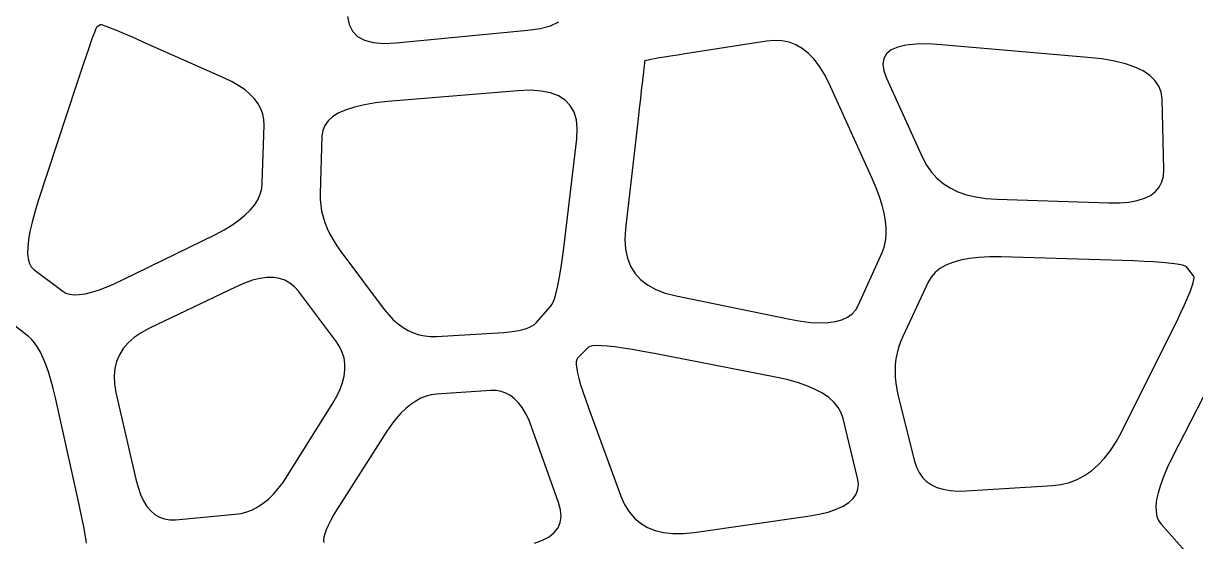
# Model space of a CAD drawing. Header units: millimetres. Extents: x -39 to 1165, y -35 to 718.
# Drawn here: x 555.1 to 879.5, y 346.7 to 490.2 of the extents above; entities that cross this region are included whole.
import ezdxf

# ---------------------------------------------------------------- set-up
doc = ezdxf.new("R2010")
doc.units = ezdxf.units.MM

msp = doc.modelspace()

# ---------------------------------------------------------------- linework, layer by layer
at = {"color": 7, "linetype": 'Continuous'}
for p, q in [((644.827515, 492.100006), (645.26001, 489.850006)), ((645.26001, 489.850006), (646.1875, 488)), ((700.980042, 489.529999), (703.29248, 490.605011)), ((574.772461, 487.682495), (574.340027, 486.529999)), ((575.110046, 488.52002), (574.772461, 487.682495)), ((575.352539, 489.042511), (575.110046, 488.52002)), ((575.5, 489.25), (575.352539, 489.042511)), ((576.5, 489.75), (575.5, 489.25)), ((576.70752, 489.747498), (576.5, 489.75)), ((577.130005, 489.639984), (576.70752, 489.747498)), ((577.767517, 489.427521), (577.130005, 489.639984)), ((578.619995, 489.110016), (577.767517, 489.427521)), ((579.6875, 488.6875), (578.619995, 489.110016)), ((580.969971, 488.160004), (579.6875, 488.6875)), ((582.467468, 487.527496), (580.969971, 488.160004)), ((584.179993, 486.790009), (582.467468, 487.527496)), ((586.107483, 485.94751), (584.179993, 486.790009)), ((646.1875, 488), (647.609985, 486.549988)), ((658.25, 484.75), (694.75, 488.25)), ((694.75, 488.25), (698.132507, 488.744995)), ((698.132507, 488.744995), (700.980042, 489.529999)), ((573.8125, 485.0625), (573.190002, 483.279999)), ((574.340027, 486.529999), (573.8125, 485.0625)), ((588.25, 485), (586.107483, 485.94751)), ((610.75, 475), (588.25, 485)), ((647.609985, 486.549988), (649.527527, 485.5)), ((649.527527, 485.5), (651.940002, 484.850006)), ((651.940002, 484.850006), (654.847473, 484.600006)), ((654.847473, 484.600006), (658.25, 484.75)), ((760.75, 485.25), (738.25, 481.75)), ((762.94751, 485.449982), (760.75, 485.25)), ((765.039978, 485.350006), (762.94751, 485.449982)), ((767.027466, 484.949982), (765.039978, 485.350006)), ((768.910034, 484.25), (767.027466, 484.949982)), ((770.6875, 483.25), (768.910034, 484.25)), ((797.090027, 483.610016), (795.3125, 482.8125)), ((799.372498, 484.152496), (797.090027, 483.610016)), ((802.160034, 484.440002), (799.372498, 484.152496)), ((805.452454, 484.472473), (802.160034, 484.440002)), ((809.25, 484.25), (805.452454, 484.472473)), ((849.75, 480.75), (809.25, 484.25)), ((572.472534, 481.182495), (571.659973, 478.77002)), ((573.190002, 483.279999), (572.472534, 481.182495)), ((728.799988, 480.190002), (728.012512, 480.035004)), ((729.8125, 480.375), (728.799988, 480.190002)), ((731.049988, 480.589996), (729.8125, 480.375)), ((732.512512, 480.834991), (731.049988, 480.589996)), ((734.200012, 481.109985), (732.512512, 480.834991)), ((736.112488, 481.415009), (734.200012, 481.109985)), ((738.25, 481.75), (736.112488, 481.415009)), ((772.359985, 481.949982), (770.6875, 483.25)), ((773.92749, 480.350006), (772.359985, 481.949982)), ((775.390015, 478.449982), (773.92749, 480.350006)), ((793.272522, 480.452484), (793.01001, 478.890015)), ((794.039978, 481.759979), (793.272522, 480.452484)), ((795.3125, 482.8125), (794.039978, 481.759979)), ((853.600037, 480.320007), (849.75, 480.75)), ((857.049988, 479.72998), (853.600037, 480.320007)), ((571.659973, 478.77002), (570.752502, 476.042511)), ((726.842468, 477.75), (726.719971, 476.649994)), ((726.929993, 478.550018), (726.842468, 477.75)), ((726.982483, 479.050018), (726.929993, 478.550018)), ((727, 479.25), (726.982483, 479.050018)), ((727.112488, 479.815002), (727, 479.75)), ((727, 479.75), (727, 479.25)), ((727.450012, 479.910004), (727.112488, 479.815002)), ((728.012512, 480.035004), (727.450012, 479.910004)), ((776.747498, 476.25), (775.390015, 478.449982)), ((793.01001, 478.890015), (793.252502, 477.07251)), ((793.252502, 477.07251), (794, 475)), ((860.100037, 478.980011), (857.049988, 479.72998)), ((862.75, 478.070007), (860.100037, 478.980011)), ((865, 477), (862.75, 478.070007)), ((866.850037, 475.769989), (865, 477)), ((570.752502, 476.042511), (569.75, 473)), ((612.88501, 473.970001), (610.75, 475)), ((614.789978, 472.880005), (612.88501, 473.970001)), ((726.5625, 475.25), (726.369995, 473.550018)), ((726.719971, 476.649994), (726.5625, 475.25)), ((778, 473.75), (776.747498, 476.25)), ((790, 447.25), (778, 473.75)), ((794, 475), (804, 453)), ((868.299988, 474.380005), (866.850037, 475.769989)), ((869.350037, 472.830017), (868.299988, 474.380005)), ((569.75, 473), (559.25, 441)), ((616.464966, 471.730011), (614.789978, 472.880005)), ((617.910034, 470.519989), (616.464966, 471.730011)), ((619.125, 469.25), (617.910034, 470.519989)), ((692, 471.5), (656, 468.5)), ((695.402466, 471.637482), (692, 471.5)), ((698.409973, 471.449982), (695.402466, 471.637482)), ((701.022522, 470.9375), (698.409973, 471.449982)), ((703.23999, 470.100006), (701.022522, 470.9375)), ((726.142517, 471.550018), (725.880005, 469.25)), ((726.369995, 473.550018), (726.142517, 471.550018)), ((870, 471.119995), (869.350037, 472.830017)), ((870.25, 469.25), (870, 471.119995)), ((620.109985, 467.920013), (619.125, 469.25)), ((620.86499, 466.529999), (620.109985, 467.920013)), ((649.51001, 467.640015), (646.797485, 467.014984)), ((652.577515, 468.13501), (649.51001, 467.640015)), ((656, 468.5), (652.577515, 468.13501)), ((705.0625, 468.9375), (703.23999, 470.100006)), ((706.48999, 467.449982), (705.0625, 468.9375)), ((707.522522, 465.637482), (706.48999, 467.449982)), ((725.880005, 469.25), (725.58252, 466.649994)), ((870.75, 449.75), (870.25, 469.25)), ((621.390015, 465.080017), (620.86499, 466.529999)), ((621.684998, 463.569977), (621.390015, 465.080017)), ((640.789978, 464.360016), (639.497498, 463.214996)), ((642.4375, 465.375), (640.789978, 464.360016)), ((644.440002, 466.259979), (642.4375, 465.375)), ((646.797485, 467.014984), (644.440002, 466.259979)), ((708.159973, 463.5), (707.522522, 465.637482)), ((725.58252, 466.649994), (725.25, 463.75)), ((621.25, 446), (621.75, 462)), ((621.75, 462), (621.684998, 463.569977)), ((638.559998, 461.940002), (637.977539, 460.534973)), ((639.497498, 463.214996), (638.559998, 461.940002)), ((708.402466, 461.037506), (708.159973, 463.5)), ((708.25, 458.25), (708.402466, 461.037506)), ((725.25, 463.75), (721.75, 433.25)), ((637.75, 459), (637.25, 443)), ((637.977539, 460.534973), (637.75, 459)), ((704.75, 428.75), (708.25, 458.25)), ((804, 453), (805.10498, 450.904999)), ((805.10498, 450.904999), (806.419983, 449.019989)), ((806.419983, 449.019989), (807.945007, 447.345001)), ((870.219971, 446.259979), (870.642517, 447.902496)), ((870.642517, 447.902496), (870.75, 449.75)), ((620.650024, 442.869995), (621.074951, 444.417511)), ((621.074951, 444.417511), (621.25, 446)), ((791.107483, 444.659973), (790, 447.25)), ((792.030029, 442.190002), (791.107483, 444.659973)), ((807.945007, 447.345001), (809.679993, 445.880005)), ((809.679993, 445.880005), (811.625, 444.625)), ((811.625, 444.625), (813.779968, 443.580017)), ((868.429993, 443.589996), (869.482483, 444.82251)), ((869.482483, 444.82251), (870.219971, 446.259979)), ((619.050049, 439.880005), (619.974976, 441.357513)), ((619.974976, 441.357513), (620.650024, 442.869995)), ((637.25, 443), (637.262451, 441.400024)), ((637.262451, 441.400024), (637.400024, 439.799988)), ((792.767517, 439.839996), (792.030029, 442.190002)), ((813.779968, 443.580017), (816.144958, 442.744995)), ((816.144958, 442.744995), (818.720032, 442.119995)), ((818.720032, 442.119995), (821.505005, 441.704987)), ((821.505005, 441.704987), (824.5, 441.5)), ((824.5, 441.5), (855.5, 440.5)), ((863.382507, 441.122498), (865.380005, 441.73999)), ((865.380005, 441.73999), (867.0625, 442.5625)), ((867.0625, 442.5625), (868.429993, 443.589996)), ((558.29248, 437.929993), (557.52002, 435.119995)), ((559.25, 441), (558.29248, 437.929993)), ((616.449951, 437.029999), (617.875, 438.4375)), ((617.875, 438.4375), (619.050049, 439.880005)), ((637.400024, 439.799988), (637.662476, 438.200012)), ((637.662476, 438.200012), (638.050049, 436.599976)), ((793.320007, 437.610016), (792.767517, 439.839996)), ((855.5, 440.5), (858.442505, 440.502502)), ((858.442505, 440.502502), (861.070007, 440.709991)), ((861.070007, 440.709991), (863.382507, 441.122498)), ((557.52002, 435.119995), (556.932495, 432.570007)), ((612.849976, 434.320007), (614.775024, 435.657501)), ((614.775024, 435.657501), (616.449951, 437.029999)), ((638.050049, 436.599976), (638.5625, 435)), ((638.5625, 435), (639.199951, 433.400024)), ((793.6875, 435.5), (793.320007, 437.610016)), ((793.869995, 433.509979), (793.6875, 435.5)), ((556.932495, 432.570007), (556.530029, 430.279999)), ((582.75, 419.25), (608.25, 431.75)), ((608.25, 431.75), (610.675049, 433.017487)), ((610.675049, 433.017487), (612.849976, 434.320007)), ((639.199951, 433.400024), (639.962524, 431.799988)), ((639.962524, 431.799988), (640.849976, 430.200012)), ((721.75, 433.25), (721.575012, 430.320007)), ((793.679993, 429.890015), (793.867493, 431.639984)), ((793.867493, 431.639984), (793.869995, 433.509979)), ((556.3125, 428.25), (556.280029, 426.480011)), ((556.530029, 430.279999), (556.3125, 428.25)), ((640.849976, 430.200012), (641.862549, 428.599976)), ((641.862549, 428.599976), (643, 427)), ((704.397522, 425.924988), (704.75, 428.75)), ((721.575012, 430.320007), (721.75, 427.630005)), ((792.75, 426.75), (793.307495, 428.26001)), ((793.307495, 428.26001), (793.679993, 429.890015)), ((556.280029, 426.480011), (556.432495, 424.970001)), ((556.432495, 424.970001), (556.77002, 423.720001)), ((643, 427), (655, 411)), ((704.040039, 423.349976), (704.397522, 425.924988)), ((721.75, 427.630005), (722.274963, 425.179993)), ((722.274963, 425.179993), (723.149963, 422.970001)), ((786.25, 412.25), (792.75, 426.75)), ((816.892456, 425.079987), (814.469971, 424.619995)), ((819.580017, 425.380005), (816.892456, 425.079987)), ((822.532532, 425.519989), (819.580017, 425.380005)), ((825.75, 425.5), (822.532532, 425.519989)), ((859.25, 424.5), (825.75, 425.5)), ((556.77002, 423.720001), (557.29248, 422.72998)), ((557.29248, 422.72998), (558, 422)), ((558, 422), (566, 416)), ((703.67749, 421.025024), (704.040039, 423.349976)), ((723.149963, 422.970001), (724.375, 421)), ((808.79248, 422.279999), (807.429993, 421.179993)), ((810.420044, 423.220001), (808.79248, 422.279999)), ((812.3125, 424), (810.420044, 423.220001)), ((814.469971, 424.619995), (812.3125, 424)), ((862.442505, 424.392517), (859.25, 424.5)), ((865.320007, 424.269989), (862.442505, 424.392517)), ((867.882507, 424.132507), (865.320007, 424.269989)), ((870.130005, 423.97998), (867.882507, 424.132507)), ((872.0625, 423.8125), (870.130005, 423.97998)), ((873.679993, 423.630005), (872.0625, 423.8125)), ((874.982483, 423.432495), (873.679993, 423.630005)), ((875.969971, 423.220001), (874.982483, 423.432495)), ((876.642517, 422.992493), (875.969971, 423.220001)), ((877, 422.75), (876.642517, 422.992493)), ((879, 420.25), (877, 422.75)), ((580.287476, 418.092499), (582.75, 419.25)), ((618.530029, 419.040009), (616.33252, 418.272522)), ((620.592468, 419.55249), (618.530029, 419.040009)), ((622.519958, 419.809998), (620.592468, 419.55249)), ((624.3125, 419.8125), (622.519958, 419.809998)), ((625.970032, 419.559998), (624.3125, 419.8125)), ((627.492493, 419.05249), (625.970032, 419.559998)), ((628.880005, 418.290009), (627.492493, 419.05249)), ((702.9375, 417.125), (703.309998, 418.950012)), ((703.309998, 418.950012), (703.67749, 421.025024)), ((724.375, 421), (725.950012, 419.269989)), ((725.950012, 419.269989), (727.875, 417.779999)), ((805.5, 418.5), (798.5, 403.5)), ((806.332458, 419.920013), (805.5, 418.5)), ((807.429993, 421.179993), (806.332458, 419.920013)), ((878.880005, 418.352509), (879.080017, 419.23999)), ((879.119995, 419.872498), (879, 420.25)), ((879.080017, 419.23999), (879.119995, 419.872498)), ((566, 416), (566.887512, 415.492523)), ((566.887512, 415.492523), (567.950012, 415.169983)), ((570.599976, 415.079987), (572.1875, 415.3125)), ((572.1875, 415.3125), (573.950012, 415.730011)), ((573.950012, 415.730011), (575.887512, 416.332489)), ((575.887512, 416.332489), (578, 417.119995)), ((578, 417.119995), (580.287476, 418.092499)), ((614, 417.25), (590, 405.75)), ((616.33252, 418.272522), (614, 417.25)), ((630.132446, 417.272522), (628.880005, 418.290009)), ((631.25, 416), (630.132446, 417.272522)), ((641.75, 402), (631.25, 416)), ((702.17749, 414.224976), (702.559998, 415.549988)), ((702.559998, 415.549988), (702.9375, 417.125)), ((727.875, 417.779999), (730.149963, 416.529999)), ((730.149963, 416.529999), (732.774963, 415.52002)), ((732.774963, 415.52002), (735.75, 414.75)), ((877.320007, 414.160004), (878, 415.8125)), ((878, 415.8125), (878.52002, 417.209991)), ((878.52002, 417.209991), (878.880005, 418.352509)), ((567.950012, 415.169983), (569.1875, 415.032501)), ((569.1875, 415.032501), (570.599976, 415.079987)), ((701, 411.75), (701.397522, 412.325012)), ((701.397522, 412.325012), (701.790039, 413.150024)), ((701.790039, 413.150024), (702.17749, 414.224976)), ((735.75, 414.75), (767.25, 408.25)), ((785.474976, 410.904999), (786.25, 412.25)), ((875.480042, 410.089996), (876.47998, 412.252502)), ((876.47998, 412.252502), (877.320007, 414.160004)), ((556.5, 403.5), (547.5, 410.5)), ((655, 411), (656.224976, 409.485016)), ((656.224976, 409.485016), (657.5, 408.139984)), ((697, 407.25), (701, 411.75)), ((781.650024, 408.130005), (783.175049, 408.845001)), ((783.175049, 408.845001), (784.449951, 409.769989)), ((784.449951, 409.769989), (785.474976, 410.904999)), ((874.320007, 407.672485), (875.480042, 410.089996)), ((590, 405.75), (587.747498, 404.537476)), ((657.5, 408.139984), (658.825012, 406.964996)), ((658.825012, 406.964996), (660.200012, 405.959991)), ((660.200012, 405.959991), (661.625, 405.125)), ((693.375, 405.4375), (694.359985, 405.730011)), ((694.359985, 405.730011), (695.215027, 406.057495)), ((695.215027, 406.057495), (695.940002, 406.419983)), ((695.940002, 406.419983), (696.534973, 406.817505)), ((696.534973, 406.817505), (697, 407.25)), ((767.25, 408.25), (770.275024, 407.704987)), ((770.275024, 407.704987), (773.050049, 407.369995)), ((773.050049, 407.369995), (775.574951, 407.244995)), ((775.574951, 407.244995), (777.849976, 407.330017)), ((777.849976, 407.330017), (779.875, 407.625)), ((779.875, 407.625), (781.650024, 408.130005)), ((873, 405), (874.320007, 407.672485)), ((557.38501, 402.699982), (556.5, 403.5)), ((558.23999, 401.699982), (557.38501, 402.699982)), ((585.789978, 403.200012), (584.127502, 401.737488)), ((587.747498, 404.537476), (585.789978, 403.200012)), ((661.625, 405.125), (663.099976, 404.459991)), ((663.099976, 404.459991), (664.625, 403.964996)), ((664.625, 403.964996), (666.200012, 403.639984)), ((666.200012, 403.639984), (667.825012, 403.485016)), ((667.825012, 403.485016), (669.5, 403.5)), ((669.5, 403.5), (686.5, 404.5)), ((686.5, 404.5), (688.13501, 404.617493)), ((688.13501, 404.617493), (689.640015, 404.77002)), ((689.640015, 404.77002), (691.015015, 404.957489)), ((691.015015, 404.957489), (692.26001, 405.179993)), ((692.26001, 405.179993), (693.375, 405.4375)), ((798.5, 403.5), (797.857544, 401.984985)), ((859, 377), (873, 405)), ((559.065002, 400.5), (558.23999, 401.699982)), ((559.859985, 399.100006), (559.065002, 400.5)), ((560.625, 397.5), (559.859985, 399.100006)), ((582.76001, 400.150024), (581.6875, 398.4375)), ((584.127502, 401.737488), (582.76001, 400.150024)), ((642.684998, 400.569977), (641.75, 402)), ((643.390015, 399.080017), (642.684998, 400.569977)), ((643.86499, 397.529999), (643.390015, 399.080017)), ((711.5, 400.5), (708.5, 397.5)), ((711.952515, 400.752502), (711.5, 400.5)), ((712.709961, 400.910004), (711.952515, 400.752502)), ((713.772522, 400.972504), (712.709961, 400.910004)), ((715.140015, 400.940002), (713.772522, 400.972504)), ((716.8125, 400.8125), (715.140015, 400.940002)), ((718.789978, 400.589996), (716.8125, 400.8125)), ((721.072449, 400.272491), (718.789978, 400.589996)), ((723.660034, 399.859985), (721.072449, 400.272491)), ((726.55249, 399.352509), (723.660034, 399.859985)), ((729.75, 398.75), (726.55249, 399.352509)), ((797.330017, 400.440002), (796.91748, 398.86499)), ((797.857544, 401.984985), (797.330017, 400.440002)), ((561.359985, 395.699982), (560.625, 397.5)), ((580.910034, 396.599976), (580.42749, 394.637512)), ((581.6875, 398.4375), (580.910034, 396.599976)), ((644.109985, 395.920013), (643.86499, 397.529999)), ((644.125, 394.25), (644.109985, 395.920013)), ((708.26001, 397.092499), (708.140015, 396.470001)), ((708.140015, 396.470001), (708.140015, 395.632507)), ((708.5, 397.5), (708.26001, 397.092499)), ((763.25, 392.25), (729.75, 398.75)), ((796.619995, 397.26001), (796.4375, 395.625)), ((796.91748, 398.86499), (796.619995, 397.26001)), ((887, 397.25), (873, 369.75)), ((562.065002, 393.699982), (561.359985, 395.699982)), ((562.73999, 391.5), (562.065002, 393.699982)), ((580.42749, 394.637512), (580.23999, 392.549988)), ((580.23999, 392.549988), (580.347473, 390.337524)), ((643.465027, 390.730011), (643.910034, 392.519989)), ((643.910034, 392.519989), (644.125, 394.25)), ((708.140015, 395.632507), (708.26001, 394.579987)), ((708.26001, 394.579987), (708.5, 393.3125)), ((708.5, 393.3125), (708.859985, 391.829987)), ((796.4375, 395.625), (796.369995, 393.959991)), ((796.369995, 393.959991), (796.41748, 392.265015)), ((563.38501, 389.100006), (562.73999, 391.5)), ((580.347473, 390.337524), (580.75, 388)), ((642.789978, 388.880005), (643.465027, 390.730011)), ((708.859985, 391.829987), (709.340027, 390.132507)), ((709.340027, 390.132507), (709.940002, 388.220001)), ((766.452515, 391.549988), (763.25, 392.25)), ((769.359985, 390.75), (766.452515, 391.549988)), ((771.972534, 389.850006), (769.359985, 390.75)), ((774.289978, 388.850006), (771.972534, 389.850006)), ((796.41748, 392.265015), (796.580017, 390.539978)), ((796.580017, 390.539978), (796.857544, 388.785004)), ((564, 386.5), (563.38501, 389.100006)), ((570, 359.5), (564, 386.5)), ((580.75, 388), (586.25, 364)), ((640.75, 385), (641.88501, 386.970001)), ((641.88501, 386.970001), (642.789978, 388.880005)), ((665.112488, 386.367493), (663.700012, 385.619995)), ((666.549988, 386.929993), (665.112488, 386.367493)), ((668.012512, 387.307495), (666.549988, 386.929993)), ((669.5, 387.5), (668.012512, 387.307495)), ((684.5, 388.5), (669.5, 387.5)), ((685.962524, 388.48999), (684.5, 388.5)), ((687.349976, 388.26001), (685.962524, 388.48999)), ((688.662476, 387.809998), (687.349976, 388.26001)), ((689.900024, 387.140015), (688.662476, 387.809998)), ((691.0625, 386.25), (689.900024, 387.140015)), ((692.150024, 385.140015), (691.0625, 386.25)), ((709.940002, 388.220001), (710.659973, 386.092499)), ((710.659973, 386.092499), (711.5, 383.75)), ((776.3125, 387.75), (774.289978, 388.850006)), ((778.039978, 386.549988), (776.3125, 387.75)), ((779.472534, 385.25), (778.039978, 386.549988)), ((796.857544, 388.785004), (797.25, 387)), ((797.25, 387), (801.75, 369)), ((628.25, 365), (640.75, 385)), ((660.950012, 383.570007), (659.612488, 382.267487)), ((662.3125, 384.6875), (660.950012, 383.570007)), ((663.700012, 385.619995), (662.3125, 384.6875)), ((693.162476, 383.809998), (692.150024, 385.140015)), ((694.099976, 382.26001), (693.162476, 383.809998)), ((711.5, 383.75), (720.5, 359.25)), ((780.609985, 383.850006), (779.472534, 385.25)), ((781.452515, 382.350006), (780.609985, 383.850006)), ((658.299988, 380.779999), (657.012512, 379.107513)), ((659.612488, 382.267487), (658.299988, 380.779999)), ((694.962524, 380.48999), (694.099976, 382.26001)), ((695.75, 378.5), (694.962524, 380.48999)), ((782, 380.75), (781.452515, 382.350006)), ((786, 364.25), (782, 380.75)), ((655.75, 377.25), (643.25, 357.75)), ((657.012512, 379.107513), (655.75, 377.25)), ((703.25, 357.5), (695.75, 378.5)), ((857.549988, 374.33252), (859, 377)), ((856, 371.930023), (857.549988, 374.33252)), ((854.350037, 369.79248), (856, 371.930023)), ((801.75, 369), (802.297485, 367.297516)), ((802.297485, 367.297516), (803.040039, 365.790009)), ((850.75, 366.3125), (852.600037, 367.920013)), ((852.600037, 367.920013), (854.350037, 369.79248)), ((871.709961, 367.092499), (870.639954, 364.619995)), ((873, 369.75), (871.709961, 367.092499)), ((586.25, 364), (586.855042, 361.727478)), ((626.97998, 363.092499), (628.25, 365)), ((786.222534, 362.659973), (786, 364.25)), ((803.040039, 365.790009), (803.977478, 364.477478)), ((803.977478, 364.477478), (805.109985, 363.359985)), ((805.109985, 363.359985), (806.4375, 362.4375)), ((844.600037, 363.079987), (846.75, 363.892517)), ((846.75, 363.892517), (848.799988, 364.970001)), ((848.799988, 364.970001), (850.75, 366.3125)), ((870.639954, 364.619995), (869.790039, 362.332489)), ((586.855042, 361.727478), (587.570007, 359.709991)), ((624.320007, 359.832489), (625.669983, 361.369995)), ((625.669983, 361.369995), (626.97998, 363.092499)), ((785.602478, 359.839996), (786.090027, 361.190002)), ((786.090027, 361.190002), (786.222534, 362.659973)), ((806.4375, 362.4375), (807.960022, 361.710022)), ((807.960022, 361.710022), (809.67749, 361.17749)), ((809.67749, 361.17749), (811.589966, 360.839996)), ((811.589966, 360.839996), (813.69751, 360.697479)), ((813.69751, 360.697479), (816, 360.75)), ((816, 360.75), (840, 362.25)), ((840, 362.25), (842.350037, 362.532501)), ((842.350037, 362.532501), (844.600037, 363.079987)), ((869.159973, 360.230011), (868.75, 358.3125)), ((869.790039, 362.332489), (869.159973, 360.230011)), ((570.565002, 356.929993), (570, 359.5)), ((571.059998, 354.619995), (570.565002, 356.929993)), ((587.570007, 359.709991), (588.39502, 357.94751)), ((588.39502, 357.94751), (589.329956, 356.440002)), ((620.029968, 356.329987), (621.5, 357.3125)), ((621.5, 357.3125), (622.929993, 358.480011)), ((622.929993, 358.480011), (624.320007, 359.832489)), ((643.25, 357.75), (642.077515, 355.877502)), ((703.80249, 355.487518), (703.25, 357.5)), ((720.5, 359.25), (721.512512, 356.945007)), ((721.512512, 356.945007), (722.75, 354.929993)), ((782.01001, 356.509979), (783.5625, 357.5)), ((783.5625, 357.5), (784.76001, 358.610016)), ((784.76001, 358.610016), (785.602478, 359.839996)), ((868.75, 358.3125), (868.559998, 356.579987)), ((571.484985, 352.570007), (571.059998, 354.619995)), ((589.329956, 356.440002), (590.375, 355.1875)), ((590.375, 355.1875), (591.530029, 354.190002)), ((591.530029, 354.190002), (592.795044, 353.44751)), ((597.25, 352.75), (613.75, 354.25)), ((613.75, 354.25), (615.380005, 354.492523)), ((615.380005, 354.492523), (616.970032, 354.919983)), ((616.970032, 354.919983), (618.519958, 355.532501)), ((618.519958, 355.532501), (620.029968, 356.329987)), ((641.059998, 354.160004), (640.19751, 352.597504)), ((642.077515, 355.877502), (641.059998, 354.160004)), ((703.722534, 351.987518), (703.960022, 353.649994)), ((703.960022, 353.649994), (703.80249, 355.487518)), ((722.75, 354.929993), (724.212463, 353.205017)), ((740.75, 349.25), (772.25, 353.75)), ((772.25, 353.75), (775.222534, 354.26001)), ((775.222534, 354.26001), (777.840027, 354.890015)), ((777.840027, 354.890015), (780.102478, 355.639984)), ((780.102478, 355.639984), (782.01001, 356.509979)), ((868.559998, 356.579987), (868.589966, 355.032501)), ((868.589966, 355.032501), (868.840027, 353.669983)), ((868.840027, 353.669983), (869.309998, 352.492523)), ((571.840027, 350.779999), (571.484985, 352.570007)), ((572.125, 349.25), (571.840027, 350.779999)), ((592.795044, 353.44751), (594.169983, 352.959991)), ((594.169983, 352.959991), (595.654968, 352.727478)), ((595.654968, 352.727478), (597.25, 352.75)), ((639.48999, 351.190002), (638.9375, 349.9375)), ((640.19751, 352.597504), (639.48999, 351.190002)), ((702.0625, 349.1875), (703.089966, 350.5)), ((703.089966, 350.5), (703.722534, 351.987518)), ((724.212463, 353.205017), (725.899963, 351.769989)), ((725.899963, 351.769989), (727.8125, 350.625)), ((727.8125, 350.625), (729.950012, 349.769989)), ((869.309998, 352.492523), (870, 351.5)), ((870, 351.5), (878, 342.5)), ((572.340027, 347.980011), (572.125, 349.25)), ((572.484985, 346.970001), (572.340027, 347.980011)), ((638.297485, 347.897491), (638.210022, 347.109985)), ((638.210022, 347.109985), (638.277466, 346.477509)), ((638.540039, 348.839996), (638.297485, 347.897491)), ((638.9375, 349.9375), (638.540039, 348.839996)), ((698.82251, 347.087494), (700.640015, 348.050018)), ((700.640015, 348.050018), (702.0625, 349.1875)), ((729.950012, 349.769989), (732.3125, 349.205017)), ((732.3125, 349.205017), (734.899963, 348.929993)), ((734.899963, 348.929993), (737.712463, 348.945007)), ((737.712463, 348.945007), (740.75, 349.25)), ((572.559998, 346.220001), (572.484985, 346.970001)), ((696.609985, 346.300018), (698.82251, 347.087494))]:
    msp.add_line(p, q, dxfattribs=at)

doc.saveas('drawing.dxf')
